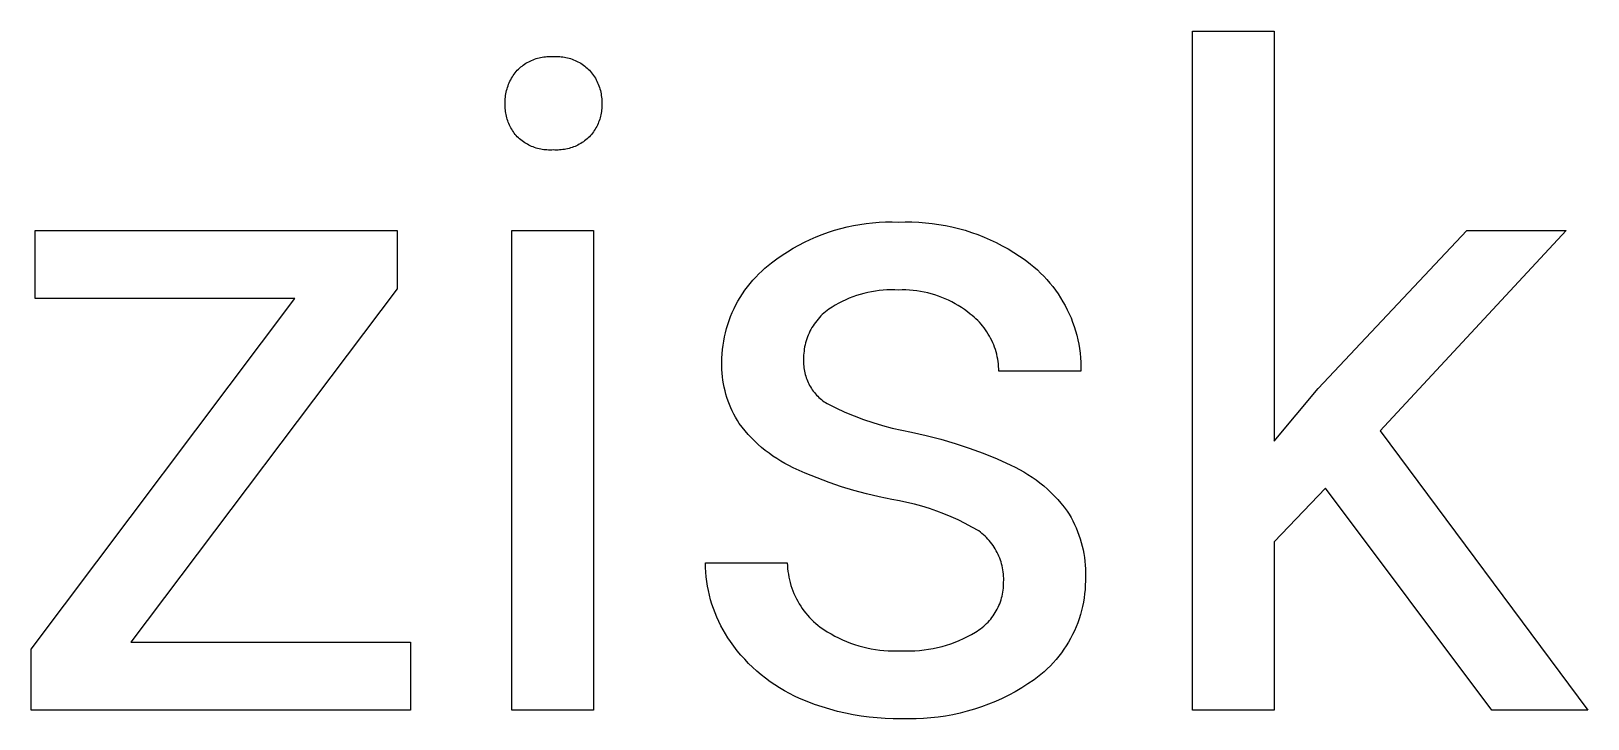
# Model space of a CAD drawing. Header units: millimetres. Extents: x -658 to 2773, y 81 to 2478.
# Drawn here: x 1718.4 to 1790.8, y 230.9 to 262.9 of the extents above; entities that cross this region are included whole.
import ezdxf

# ---------------------------------------------------------------- set-up
doc = ezdxf.new("R2010")
doc.units = ezdxf.units.MM
doc.header["$MEASUREMENT"] = 0
doc.layers.add('Domyślny', color=7, linetype='Continuous', true_color=0x000000)

msp = doc.modelspace()

# ---------------------------------------------------------------- linework, layer by layer
at = {"layer": 'Domyślny'}
for p, q in [((1772.409, 231.352), (1772.409, 262.931)), ((1772.409, 262.931), (1776.205, 262.931)), ((1776.205, 262.931), (1776.205, 243.863)), ((1741.074, 261.163), (1741.128, 261.213)), ((1741.128, 261.213), (1741.184, 261.262)), ((1741.184, 261.262), (1741.241, 261.308)), ((1741.241, 261.308), (1741.301, 261.352)), ((1741.301, 261.352), (1741.361, 261.394)), ((1741.361, 261.394), (1741.424, 261.434)), ((1741.424, 261.434), (1741.487, 261.472)), ((1741.487, 261.472), (1741.552, 261.508)), ((1741.552, 261.508), (1741.618, 261.541)), ((1741.618, 261.541), (1741.685, 261.572)), ((1741.685, 261.572), (1741.753, 261.6)), ((1741.753, 261.6), (1741.822, 261.627)), ((1741.822, 261.627), (1741.892, 261.65)), ((1741.892, 261.65), (1741.963, 261.672)), ((1741.963, 261.672), (1742.034, 261.691)), ((1742.034, 261.691), (1742.106, 261.707)), ((1742.106, 261.707), (1742.179, 261.721)), ((1742.179, 261.721), (1742.252, 261.732)), ((1742.252, 261.732), (1742.325, 261.741)), ((1742.325, 261.741), (1742.399, 261.747)), ((1742.399, 261.747), (1742.473, 261.751)), ((1742.473, 261.751), (1742.546, 261.752)), ((1742.546, 261.752), (1742.62, 261.75)), ((1742.62, 261.75), (1742.694, 261.746)), ((1742.694, 261.746), (1742.768, 261.75)), ((1742.768, 261.75), (1742.842, 261.752)), ((1742.842, 261.752), (1742.917, 261.751)), ((1742.917, 261.751), (1742.991, 261.747)), ((1742.991, 261.747), (1743.065, 261.74)), ((1743.065, 261.74), (1743.138, 261.732)), ((1743.138, 261.732), (1743.212, 261.72)), ((1743.212, 261.72), (1743.285, 261.706)), ((1743.285, 261.706), (1743.357, 261.69)), ((1743.357, 261.69), (1743.429, 261.671)), ((1743.429, 261.671), (1743.5, 261.65)), ((1743.5, 261.65), (1743.57, 261.626)), ((1743.57, 261.626), (1743.639, 261.6)), ((1743.639, 261.6), (1743.708, 261.571)), ((1743.708, 261.571), (1743.775, 261.54)), ((1743.775, 261.54), (1743.842, 261.507)), ((1743.842, 261.507), (1743.907, 261.471)), ((1743.907, 261.471), (1743.971, 261.434)), ((1743.971, 261.434), (1744.033, 261.394)), ((1744.033, 261.394), (1744.094, 261.352)), ((1744.094, 261.352), (1744.154, 261.307)), ((1744.154, 261.307), (1744.212, 261.261)), ((1744.212, 261.261), (1744.269, 261.213)), ((1744.269, 261.213), (1744.323, 261.163)), ((1740.619, 260.458), (1740.649, 260.529)), ((1740.649, 260.529), (1740.681, 260.599)), ((1740.681, 260.599), (1740.716, 260.668)), ((1740.716, 260.668), (1740.753, 260.735)), ((1740.753, 260.735), (1740.792, 260.802)), ((1740.792, 260.802), (1740.834, 260.867)), ((1740.834, 260.867), (1740.877, 260.93)), ((1740.877, 260.93), (1740.923, 260.992)), ((1740.923, 260.992), (1740.971, 261.052)), ((1740.971, 261.052), (1741.021, 261.111)), ((1741.021, 261.111), (1741.074, 261.163)), ((1744.323, 261.163), (1744.376, 261.111)), ((1744.376, 261.111), (1744.427, 261.053)), ((1744.427, 261.053), (1744.476, 260.993)), ((1744.476, 260.993), (1744.522, 260.931)), ((1744.522, 260.931), (1744.567, 260.868)), ((1744.567, 260.868), (1744.609, 260.803)), ((1744.609, 260.803), (1744.649, 260.737)), ((1744.649, 260.737), (1744.686, 260.669)), ((1744.686, 260.669), (1744.722, 260.601)), ((1744.722, 260.601), (1744.754, 260.531)), ((1744.754, 260.531), (1744.785, 260.46)), ((1740.458, 259.708), (1740.462, 259.785)), ((1740.462, 259.785), (1740.469, 259.862)), ((1740.469, 259.862), (1740.479, 259.938)), ((1740.479, 259.938), (1740.491, 260.014)), ((1740.491, 260.014), (1740.506, 260.09)), ((1740.506, 260.09), (1740.524, 260.165)), ((1740.524, 260.165), (1740.544, 260.239)), ((1740.544, 260.239), (1740.566, 260.313)), ((1740.566, 260.313), (1740.591, 260.386)), ((1740.591, 260.386), (1740.619, 260.458)), ((1744.785, 260.46), (1744.813, 260.388)), ((1744.813, 260.388), (1744.838, 260.315)), ((1744.838, 260.315), (1744.861, 260.241)), ((1744.861, 260.241), (1744.882, 260.166)), ((1744.882, 260.166), (1744.899, 260.091)), ((1744.899, 260.091), (1744.914, 260.015)), ((1744.914, 260.015), (1744.927, 259.939)), ((1744.927, 259.939), (1744.937, 259.862)), ((1744.937, 259.862), (1744.944, 259.785)), ((1744.944, 259.785), (1744.949, 259.708)), ((1740.456, 259.631), (1740.458, 259.708)), ((1740.457, 259.554), (1740.456, 259.631)), ((1740.456, 259.481), (1740.457, 259.554)), ((1740.457, 259.408), (1740.456, 259.481)), ((1740.461, 259.335), (1740.457, 259.408)), ((1740.467, 259.262), (1740.461, 259.335)), ((1740.475, 259.19), (1740.467, 259.262)), ((1740.487, 259.118), (1740.475, 259.19)), ((1740.5, 259.046), (1740.487, 259.118)), ((1740.516, 258.975), (1740.5, 259.046)), ((1744.906, 259.045), (1744.89, 258.974)), ((1744.919, 259.117), (1744.906, 259.045)), ((1744.931, 259.189), (1744.919, 259.117)), ((1744.939, 259.262), (1744.931, 259.189)), ((1744.946, 259.335), (1744.939, 259.262)), ((1744.95, 259.408), (1744.946, 259.335)), ((1744.949, 259.708), (1744.951, 259.631)), ((1744.951, 259.631), (1744.95, 259.554)), ((1744.95, 259.554), (1744.951, 259.481)), ((1744.951, 259.481), (1744.95, 259.408)), ((1740.534, 258.905), (1740.516, 258.975)), ((1740.554, 258.835), (1740.534, 258.905)), ((1740.577, 258.765), (1740.554, 258.835)), ((1740.602, 258.697), (1740.577, 258.765)), ((1740.63, 258.629), (1740.602, 258.697)), ((1740.66, 258.563), (1740.63, 258.629)), ((1740.691, 258.497), (1740.66, 258.563)), ((1740.725, 258.433), (1740.691, 258.497)), ((1740.762, 258.369), (1740.725, 258.433)), ((1740.8, 258.307), (1740.762, 258.369)), ((1740.84, 258.247), (1740.8, 258.307)), ((1744.601, 258.306), (1744.56, 258.245)), ((1744.64, 258.368), (1744.601, 258.306)), ((1744.676, 258.431), (1744.64, 258.368)), ((1744.711, 258.496), (1744.676, 258.431)), ((1744.743, 258.561), (1744.711, 258.496)), ((1744.773, 258.628), (1744.743, 258.561)), ((1744.801, 258.695), (1744.773, 258.628)), ((1744.827, 258.764), (1744.801, 258.695)), ((1744.85, 258.833), (1744.827, 258.764)), ((1744.871, 258.903), (1744.85, 258.833)), ((1744.89, 258.974), (1744.871, 258.903)), ((1740.883, 258.187), (1740.84, 258.247)), ((1740.927, 258.129), (1740.883, 258.187)), ((1740.973, 258.073), (1740.927, 258.129)), ((1741.021, 258.018), (1740.973, 258.073)), ((1741.074, 257.967), (1741.021, 258.018)), ((1741.129, 257.919), (1741.074, 257.967)), ((1741.186, 257.872), (1741.129, 257.919)), ((1741.244, 257.827), (1741.186, 257.872)), ((1741.304, 257.784), (1741.244, 257.827)), ((1741.365, 257.743), (1741.304, 257.784)), ((1741.427, 257.704), (1741.365, 257.743)), ((1741.491, 257.668), (1741.427, 257.704)), ((1741.556, 257.633), (1741.491, 257.668)), ((1741.622, 257.601), (1741.556, 257.633)), ((1741.689, 257.571), (1741.622, 257.601)), ((1743.771, 257.602), (1743.704, 257.572)), ((1743.838, 257.634), (1743.771, 257.602)), ((1743.903, 257.668), (1743.838, 257.634)), ((1743.967, 257.705), (1743.903, 257.668)), ((1744.03, 257.744), (1743.967, 257.705)), ((1744.091, 257.784), (1744.03, 257.744)), ((1744.151, 257.827), (1744.091, 257.784)), ((1744.21, 257.872), (1744.151, 257.827)), ((1744.267, 257.919), (1744.21, 257.872)), ((1744.323, 257.967), (1744.267, 257.919)), ((1744.376, 258.018), (1744.323, 257.967)), ((1744.425, 258.072), (1744.376, 258.018)), ((1744.472, 258.129), (1744.425, 258.072)), ((1744.517, 258.186), (1744.472, 258.129)), ((1744.56, 258.245), (1744.517, 258.186)), ((1741.757, 257.544), (1741.689, 257.571)), ((1741.826, 257.518), (1741.757, 257.544)), ((1741.896, 257.495), (1741.826, 257.518)), ((1741.966, 257.475), (1741.896, 257.495)), ((1742.038, 257.457), (1741.966, 257.475)), ((1742.109, 257.441), (1742.038, 257.457)), ((1742.182, 257.428), (1742.109, 257.441)), ((1742.254, 257.417), (1742.182, 257.428)), ((1742.327, 257.409), (1742.254, 257.417)), ((1742.4, 257.403), (1742.327, 257.409)), ((1742.474, 257.399), (1742.4, 257.403)), ((1742.547, 257.399), (1742.474, 257.399)), ((1742.621, 257.4), (1742.547, 257.399)), ((1742.694, 257.404), (1742.621, 257.4)), ((1742.768, 257.4), (1742.694, 257.404)), ((1742.842, 257.399), (1742.768, 257.4)), ((1742.915, 257.4), (1742.842, 257.399)), ((1742.989, 257.403), (1742.915, 257.4)), ((1743.063, 257.409), (1742.989, 257.403)), ((1743.136, 257.418), (1743.063, 257.409)), ((1743.209, 257.428), (1743.136, 257.418)), ((1743.281, 257.442), (1743.209, 257.428)), ((1743.354, 257.458), (1743.281, 257.442)), ((1743.425, 257.476), (1743.354, 257.458)), ((1743.496, 257.496), (1743.425, 257.476)), ((1743.566, 257.519), (1743.496, 257.496)), ((1743.635, 257.544), (1743.566, 257.519)), ((1743.704, 257.572), (1743.635, 257.544)), ((1756.94, 253.942), (1757.238, 253.985)), ((1757.238, 253.985), (1757.537, 254.018)), ((1757.537, 254.018), (1757.838, 254.041)), ((1757.838, 254.041), (1758.139, 254.054)), ((1758.139, 254.054), (1758.44, 254.056)), ((1758.44, 254.056), (1758.741, 254.049)), ((1758.741, 254.049), (1759.054, 254.058)), ((1759.054, 254.058), (1759.366, 254.057)), ((1759.366, 254.057), (1759.679, 254.044)), ((1759.679, 254.044), (1759.991, 254.022)), ((1759.991, 254.022), (1760.302, 253.989)), ((1760.302, 253.989), (1760.611, 253.945)), ((1718.611, 250.496), (1718.611, 253.654)), ((1718.611, 253.654), (1735.442, 253.654)), ((1735.442, 253.654), (1735.442, 250.95)), ((1740.765, 231.352), (1740.765, 253.654)), ((1740.765, 253.654), (1744.565, 253.654)), ((1744.565, 253.654), (1744.565, 231.352)), ((1754.368, 253.117), (1754.64, 253.246)), ((1754.64, 253.246), (1754.916, 253.366)), ((1754.916, 253.366), (1755.196, 253.477)), ((1755.196, 253.477), (1755.479, 253.579)), ((1755.479, 253.579), (1755.766, 253.671)), ((1755.766, 253.671), (1756.056, 253.753)), ((1756.056, 253.753), (1756.348, 253.826)), ((1756.348, 253.826), (1756.643, 253.889)), ((1756.643, 253.889), (1756.94, 253.942)), ((1760.611, 253.945), (1760.919, 253.891)), ((1760.919, 253.891), (1761.225, 253.827)), ((1761.225, 253.827), (1761.529, 253.753)), ((1761.529, 253.753), (1761.83, 253.668)), ((1761.83, 253.668), (1762.128, 253.573)), ((1762.128, 253.573), (1762.423, 253.468)), ((1762.423, 253.468), (1762.713, 253.353)), ((1762.713, 253.353), (1763, 253.229)), ((1778.237, 246.315), (1785.155, 253.654)), ((1789.774, 253.654), (1781.13, 244.338)), ((1785.155, 253.654), (1789.774, 253.654)), ((1753.327, 252.51), (1753.58, 252.674)), ((1753.58, 252.674), (1753.837, 252.831)), ((1753.837, 252.831), (1754.1, 252.978)), ((1754.1, 252.978), (1754.368, 253.117)), ((1763, 253.229), (1763.283, 253.095)), ((1763.283, 253.095), (1763.561, 252.951)), ((1763.561, 252.951), (1763.833, 252.799)), ((1763.833, 252.799), (1764.101, 252.637)), ((1764.101, 252.637), (1764.363, 252.466)), ((1752.383, 251.774), (1752.531, 251.906)), ((1752.531, 251.906), (1752.683, 252.034)), ((1752.683, 252.034), (1752.84, 252.156)), ((1752.84, 252.156), (1753.081, 252.337)), ((1753.081, 252.337), (1753.327, 252.51)), ((1764.363, 252.466), (1764.619, 252.287)), ((1764.619, 252.287), (1764.869, 252.098)), ((1764.869, 252.098), (1765.032, 251.964)), ((1765.032, 251.964), (1765.192, 251.825)), ((1765.192, 251.825), (1765.346, 251.68)), ((1751.716, 251.04), (1751.839, 251.195)), ((1751.839, 251.195), (1751.968, 251.347)), ((1751.968, 251.347), (1752.101, 251.494)), ((1752.101, 251.494), (1752.24, 251.636)), ((1752.24, 251.636), (1752.383, 251.774)), ((1765.346, 251.68), (1765.495, 251.53)), ((1765.495, 251.53), (1765.639, 251.374)), ((1765.639, 251.374), (1765.777, 251.214)), ((1765.777, 251.214), (1765.91, 251.05)), ((1718.426, 234.195), (1730.681, 250.496)), ((1730.681, 250.496), (1718.611, 250.496)), ((1735.442, 250.95), (1723.064, 234.51)), ((1751.184, 250.202), (1751.279, 250.377)), ((1751.279, 250.377), (1751.38, 250.548)), ((1751.38, 250.548), (1751.486, 250.716)), ((1751.486, 250.716), (1751.598, 250.88)), ((1751.598, 250.88), (1751.716, 251.04)), ((1756.121, 250.361), (1755.961, 250.278)), ((1756.284, 250.437), (1756.121, 250.361)), ((1756.45, 250.509), (1756.284, 250.437)), ((1756.617, 250.574), (1756.45, 250.509)), ((1756.787, 250.634), (1756.617, 250.574)), ((1756.959, 250.688), (1756.787, 250.634)), ((1757.133, 250.735), (1756.959, 250.688)), ((1757.308, 250.777), (1757.133, 250.735)), ((1757.485, 250.813), (1757.308, 250.777)), ((1757.663, 250.843), (1757.485, 250.813)), ((1757.842, 250.866), (1757.663, 250.843)), ((1758.021, 250.884), (1757.842, 250.866)), ((1758.201, 250.895), (1758.021, 250.884)), ((1758.381, 250.9), (1758.201, 250.895)), ((1758.561, 250.899), (1758.381, 250.9)), ((1758.741, 250.891), (1758.561, 250.899)), ((1758.912, 250.894), (1758.741, 250.891)), ((1759.083, 250.892), (1758.912, 250.894)), ((1759.254, 250.884), (1759.083, 250.892)), ((1759.425, 250.869), (1759.254, 250.884)), ((1759.595, 250.849), (1759.425, 250.869)), ((1759.764, 250.823), (1759.595, 250.849)), ((1759.932, 250.792), (1759.764, 250.823)), ((1760.099, 250.754), (1759.932, 250.792)), ((1760.265, 250.711), (1760.099, 250.754)), ((1760.429, 250.662), (1760.265, 250.711)), ((1760.591, 250.608), (1760.429, 250.662)), ((1760.752, 250.548), (1760.591, 250.608)), ((1760.91, 250.482), (1760.752, 250.548)), ((1761.066, 250.412), (1760.91, 250.482)), ((1761.219, 250.336), (1761.066, 250.412)), ((1765.91, 251.05), (1766.037, 250.881)), ((1766.037, 250.881), (1766.159, 250.707)), ((1766.159, 250.707), (1766.274, 250.53)), ((1766.274, 250.53), (1766.384, 250.349)), ((1766.384, 250.349), (1766.487, 250.164)), ((1750.867, 249.474), (1750.937, 249.66)), ((1750.937, 249.66), (1751.013, 249.844)), ((1751.013, 249.844), (1751.096, 250.024)), ((1751.096, 250.024), (1751.184, 250.202)), ((1755.13, 249.683), (1755.063, 249.613)), ((1755.199, 249.751), (1755.13, 249.683)), ((1755.271, 249.817), (1755.199, 249.751)), ((1755.345, 249.88), (1755.271, 249.817)), ((1755.42, 249.94), (1755.345, 249.88)), ((1755.498, 249.998), (1755.42, 249.94)), ((1755.649, 250.097), (1755.498, 249.998)), ((1755.803, 250.19), (1755.649, 250.097)), ((1755.961, 250.278), (1755.803, 250.19)), ((1761.37, 250.254), (1761.219, 250.336)), ((1761.517, 250.168), (1761.37, 250.254)), ((1761.662, 250.076), (1761.517, 250.168)), ((1761.804, 249.98), (1761.662, 250.076)), ((1761.942, 249.879), (1761.804, 249.98)), ((1762.076, 249.773), (1761.942, 249.879)), ((1762.166, 249.702), (1762.076, 249.773)), ((1762.253, 249.628), (1762.166, 249.702)), ((1762.337, 249.552), (1762.253, 249.628)), ((1766.487, 250.164), (1766.583, 249.976)), ((1766.583, 249.976), (1766.674, 249.784)), ((1766.674, 249.784), (1766.757, 249.59)), ((1750.653, 248.71), (1750.697, 248.904)), ((1750.697, 248.904), (1750.747, 249.096)), ((1750.747, 249.096), (1750.804, 249.286)), ((1750.804, 249.286), (1750.867, 249.474)), ((1754.624, 248.975), (1754.582, 248.888)), ((1754.669, 249.061), (1754.624, 248.975)), ((1754.717, 249.146), (1754.669, 249.061)), ((1754.768, 249.228), (1754.717, 249.146)), ((1754.822, 249.309), (1754.768, 249.228)), ((1754.878, 249.388), (1754.822, 249.309)), ((1754.937, 249.465), (1754.878, 249.388)), ((1754.999, 249.54), (1754.937, 249.465)), ((1755.063, 249.613), (1754.999, 249.54)), ((1762.419, 249.472), (1762.337, 249.552)), ((1762.498, 249.39), (1762.419, 249.472)), ((1762.574, 249.305), (1762.498, 249.39)), ((1762.647, 249.218), (1762.574, 249.305)), ((1762.717, 249.128), (1762.647, 249.218)), ((1762.784, 249.036), (1762.717, 249.128)), ((1762.849, 248.941), (1762.784, 249.036)), ((1762.909, 248.845), (1762.849, 248.941)), ((1766.757, 249.59), (1766.834, 249.393)), ((1766.834, 249.393), (1766.904, 249.193)), ((1766.904, 249.193), (1766.967, 248.991)), ((1766.967, 248.991), (1767.024, 248.787)), ((1750.562, 248.121), (1750.585, 248.319)), ((1750.585, 248.319), (1750.616, 248.515)), ((1750.616, 248.515), (1750.653, 248.71)), ((1754.376, 248.242), (1754.36, 248.146)), ((1754.396, 248.337), (1754.376, 248.242)), ((1754.419, 248.431), (1754.396, 248.337)), ((1754.445, 248.525), (1754.419, 248.431)), ((1754.475, 248.617), (1754.445, 248.525)), ((1754.508, 248.708), (1754.475, 248.617)), ((1754.543, 248.799), (1754.508, 248.708)), ((1754.582, 248.888), (1754.543, 248.799)), ((1762.967, 248.746), (1762.909, 248.845)), ((1763.021, 248.646), (1762.967, 248.746)), ((1763.072, 248.544), (1763.021, 248.646)), ((1763.119, 248.44), (1763.072, 248.544)), ((1763.163, 248.335), (1763.119, 248.44)), ((1763.203, 248.228), (1763.163, 248.335)), ((1763.24, 248.12), (1763.203, 248.228)), ((1767.024, 248.787), (1767.073, 248.581)), ((1767.073, 248.581), (1767.115, 248.374)), ((1767.115, 248.374), (1767.151, 248.165)), ((1750.53, 247.36), (1750.532, 247.527)), ((1750.532, 247.527), (1750.535, 247.725)), ((1750.535, 247.725), (1750.545, 247.924)), ((1750.545, 247.924), (1750.562, 248.121)), ((1754.328, 247.662), (1754.326, 247.584)), ((1754.326, 247.584), (1754.326, 247.505)), ((1754.326, 247.505), (1754.329, 247.427)), ((1754.331, 247.856), (1754.328, 247.759)), ((1754.328, 247.759), (1754.328, 247.662)), ((1754.337, 247.953), (1754.331, 247.856)), ((1754.347, 248.05), (1754.337, 247.953)), ((1754.36, 248.146), (1754.347, 248.05)), ((1763.273, 248.011), (1763.24, 248.12)), ((1763.302, 247.901), (1763.273, 248.011)), ((1763.328, 247.79), (1763.302, 247.901)), ((1763.349, 247.678), (1763.328, 247.79)), ((1763.367, 247.565), (1763.349, 247.678)), ((1763.381, 247.452), (1763.367, 247.565)), ((1763.392, 247.338), (1763.381, 247.452)), ((1767.151, 248.165), (1767.179, 247.955)), ((1767.179, 247.955), (1767.199, 247.745)), ((1767.199, 247.745), (1767.213, 247.533)), ((1767.213, 247.533), (1767.22, 247.322)), ((1750.534, 247.193), (1750.53, 247.36)), ((1750.544, 247.027), (1750.534, 247.193)), ((1750.559, 246.861), (1750.544, 247.027)), ((1750.58, 246.696), (1750.559, 246.861)), ((1754.329, 247.427), (1754.335, 247.348)), ((1754.335, 247.348), (1754.343, 247.27)), ((1754.343, 247.27), (1754.354, 247.192)), ((1754.354, 247.192), (1754.368, 247.115)), ((1754.368, 247.115), (1754.385, 247.038)), ((1754.385, 247.038), (1754.404, 246.962)), ((1754.404, 246.962), (1754.425, 246.886)), ((1754.425, 246.886), (1754.45, 246.811)), ((1754.45, 246.811), (1754.477, 246.738)), ((1754.477, 246.738), (1754.506, 246.665)), ((1763.398, 247.224), (1763.392, 247.338)), ((1763.401, 247.11), (1763.398, 247.224)), ((1767.219, 247.11), (1763.401, 247.11)), ((1767.22, 247.322), (1767.219, 247.11)), ((1750.607, 246.531), (1750.58, 246.696)), ((1750.639, 246.368), (1750.607, 246.531)), ((1750.676, 246.206), (1750.639, 246.368)), ((1750.719, 246.045), (1750.676, 246.206)), ((1750.768, 245.885), (1750.719, 246.045)), ((1754.506, 246.665), (1754.538, 246.593)), ((1754.538, 246.593), (1754.573, 246.522)), ((1754.573, 246.522), (1754.609, 246.453)), ((1754.609, 246.453), (1754.649, 246.385)), ((1754.649, 246.385), (1754.69, 246.318)), ((1754.69, 246.318), (1754.734, 246.253)), ((1754.734, 246.253), (1754.78, 246.189)), ((1754.78, 246.189), (1754.828, 246.127)), ((1754.828, 246.127), (1754.879, 246.067)), ((1754.879, 246.067), (1754.931, 246.008)), ((1754.931, 246.008), (1754.986, 245.951)), ((1776.205, 243.863), (1778.237, 246.315)), ((1750.821, 245.727), (1750.768, 245.885)), ((1750.88, 245.572), (1750.821, 245.727)), ((1750.945, 245.418), (1750.88, 245.572)), ((1751.014, 245.266), (1750.945, 245.418)), ((1754.986, 245.951), (1755.042, 245.897)), ((1755.042, 245.897), (1755.1, 245.844)), ((1755.1, 245.844), (1755.16, 245.793)), ((1755.16, 245.793), (1755.222, 245.744)), ((1755.222, 245.744), (1755.285, 245.698)), ((1755.285, 245.698), (1755.35, 245.654)), ((1755.35, 245.654), (1755.417, 245.612)), ((1755.417, 245.612), (1755.831, 245.405)), ((1755.831, 245.405), (1756.252, 245.213)), ((1751.088, 245.117), (1751.014, 245.266)), ((1751.168, 244.971), (1751.088, 245.117)), ((1751.252, 244.827), (1751.168, 244.971)), ((1751.341, 244.686), (1751.252, 244.827)), ((1751.473, 244.512), (1751.341, 244.686)), ((1756.252, 245.213), (1756.679, 245.035)), ((1756.679, 245.035), (1757.112, 244.872)), ((1757.112, 244.872), (1757.551, 244.723)), ((1757.551, 244.723), (1757.994, 244.59)), ((1757.994, 244.59), (1758.441, 244.472)), ((1751.611, 244.343), (1751.473, 244.512)), ((1751.754, 244.178), (1751.611, 244.343)), ((1751.903, 244.018), (1751.754, 244.178)), ((1752.056, 243.863), (1751.903, 244.018)), ((1752.215, 243.713), (1752.056, 243.863)), ((1758.441, 244.472), (1758.893, 244.369)), ((1758.893, 244.369), (1759.347, 244.281)), ((1759.347, 244.281), (1760.026, 244.131)), ((1760.026, 244.131), (1760.699, 243.957)), ((1760.699, 243.957), (1761.366, 243.761)), ((1781.13, 244.338), (1790.78, 231.352)), ((1752.379, 243.569), (1752.215, 243.713)), ((1752.548, 243.43), (1752.379, 243.569)), ((1752.721, 243.297), (1752.548, 243.43)), ((1752.899, 243.17), (1752.721, 243.297)), ((1753.081, 243.049), (1752.899, 243.17)), ((1761.366, 243.761), (1762.025, 243.542)), ((1762.025, 243.542), (1762.677, 243.301)), ((1762.677, 243.301), (1763.32, 243.038)), ((1753.267, 242.934), (1753.081, 243.049)), ((1753.456, 242.826), (1753.267, 242.934)), ((1753.649, 242.723), (1753.456, 242.826)), ((1753.845, 242.628), (1753.649, 242.723)), ((1754.395, 242.38), (1753.845, 242.628)), ((1763.32, 243.038), (1763.954, 242.753)), ((1763.954, 242.753), (1764.16, 242.654)), ((1764.16, 242.654), (1764.362, 242.548)), ((1764.362, 242.548), (1764.56, 242.436)), ((1764.56, 242.436), (1764.754, 242.317)), ((1754.952, 242.15), (1754.395, 242.38)), ((1755.517, 241.937), (1754.952, 242.15)), ((1756.087, 241.743), (1755.517, 241.937)), ((1756.664, 241.567), (1756.087, 241.743)), ((1764.754, 242.317), (1764.944, 242.192)), ((1764.944, 242.192), (1765.13, 242.06)), ((1765.13, 242.06), (1765.311, 241.922)), ((1765.311, 241.922), (1765.488, 241.778)), ((1765.488, 241.778), (1765.659, 241.628)), ((1778.586, 241.68), (1776.205, 239.185)), ((1786.323, 231.352), (1778.586, 241.68)), ((1757.246, 241.409), (1756.664, 241.567)), ((1757.833, 241.27), (1757.246, 241.409)), ((1758.423, 241.149), (1757.833, 241.27)), ((1758.779, 241.088), (1758.423, 241.149)), ((1759.132, 241.016), (1758.779, 241.088)), ((1759.483, 240.932), (1759.132, 241.016)), ((1765.659, 241.628), (1765.825, 241.472)), ((1765.825, 241.472), (1765.986, 241.311)), ((1765.986, 241.311), (1766.142, 241.144)), ((1766.142, 241.144), (1766.291, 240.972)), ((1766.291, 240.972), (1766.435, 240.796)), ((1759.83, 240.837), (1759.483, 240.932)), ((1760.175, 240.731), (1759.83, 240.837)), ((1760.516, 240.614), (1760.175, 240.731)), ((1760.853, 240.486), (1760.516, 240.614)), ((1761.185, 240.347), (1760.853, 240.486)), ((1761.514, 240.198), (1761.185, 240.347)), ((1766.435, 240.796), (1766.573, 240.614)), ((1766.573, 240.614), (1766.668, 240.463)), ((1766.668, 240.463), (1766.757, 240.308)), ((1766.757, 240.308), (1766.842, 240.151)), ((1761.837, 240.038), (1761.514, 240.198)), ((1762.154, 239.868), (1761.837, 240.038)), ((1762.466, 239.687), (1762.154, 239.868)), ((1762.543, 239.631), (1762.466, 239.687)), ((1762.617, 239.571), (1762.543, 239.631)), ((1762.69, 239.509), (1762.617, 239.571)), ((1762.76, 239.445), (1762.69, 239.509)), ((1766.842, 240.151), (1766.921, 239.991)), ((1766.921, 239.991), (1766.994, 239.828)), ((1766.994, 239.828), (1767.062, 239.663)), ((1767.062, 239.663), (1767.125, 239.496)), ((1767.125, 239.496), (1767.182, 239.326)), ((1762.828, 239.378), (1762.76, 239.445)), ((1762.894, 239.309), (1762.828, 239.378)), ((1762.957, 239.238), (1762.894, 239.309)), ((1763.018, 239.165), (1762.957, 239.238)), ((1763.076, 239.089), (1763.018, 239.165)), ((1763.132, 239.012), (1763.076, 239.089)), ((1763.185, 238.933), (1763.132, 239.012)), ((1763.235, 238.852), (1763.185, 238.933)), ((1763.283, 238.769), (1763.235, 238.852)), ((1763.327, 238.685), (1763.283, 238.769)), ((1767.182, 239.326), (1767.233, 239.155)), ((1767.233, 239.155), (1767.278, 238.982)), ((1767.278, 238.982), (1767.317, 238.808)), ((1767.317, 238.808), (1767.351, 238.633)), ((1776.205, 239.185), (1776.205, 231.352)), ((1749.774, 237.987), (1749.77, 238.204)), ((1749.77, 238.204), (1753.569, 238.204)), ((1753.569, 238.204), (1753.575, 238.071)), ((1753.575, 238.071), (1753.585, 237.938)), ((1763.369, 238.599), (1763.327, 238.685)), ((1763.408, 238.512), (1763.369, 238.599)), ((1763.443, 238.424), (1763.408, 238.512)), ((1763.476, 238.335), (1763.443, 238.424)), ((1763.506, 238.244), (1763.476, 238.335)), ((1763.532, 238.152), (1763.506, 238.244)), ((1763.555, 238.06), (1763.532, 238.152)), ((1763.575, 237.967), (1763.555, 238.06)), ((1767.351, 238.633), (1767.378, 238.456)), ((1767.378, 238.456), (1767.4, 238.279)), ((1767.4, 238.279), (1767.415, 238.101)), ((1767.415, 238.101), (1767.425, 237.923)), ((1749.785, 237.77), (1749.774, 237.987)), ((1749.803, 237.554), (1749.785, 237.77)), ((1749.829, 237.339), (1749.803, 237.554)), ((1749.862, 237.124), (1749.829, 237.339)), ((1753.585, 237.938), (1753.6, 237.805)), ((1753.6, 237.805), (1753.619, 237.673)), ((1753.619, 237.673), (1753.643, 237.542)), ((1753.643, 237.542), (1753.671, 237.411)), ((1753.671, 237.411), (1753.704, 237.282)), ((1763.592, 237.873), (1763.575, 237.967)), ((1763.606, 237.779), (1763.592, 237.873)), ((1763.617, 237.684), (1763.606, 237.779)), ((1763.624, 237.589), (1763.617, 237.684)), ((1763.628, 237.494), (1763.624, 237.589)), ((1763.626, 237.304), (1763.629, 237.399)), ((1763.629, 237.399), (1763.628, 237.494)), ((1767.427, 237.366), (1767.422, 237.167)), ((1767.425, 237.923), (1767.428, 237.744)), ((1767.428, 237.744), (1767.425, 237.566)), ((1767.425, 237.566), (1767.427, 237.366)), ((1749.902, 236.911), (1749.862, 237.124)), ((1749.95, 236.699), (1749.902, 236.911)), ((1750.005, 236.49), (1749.95, 236.699)), ((1753.704, 237.282), (1753.741, 237.154)), ((1753.741, 237.154), (1753.783, 237.027)), ((1753.783, 237.027), (1753.829, 236.902)), ((1753.829, 236.902), (1753.879, 236.778)), ((1753.879, 236.778), (1753.934, 236.657)), ((1753.934, 236.657), (1753.992, 236.537)), ((1763.531, 236.57), (1763.554, 236.659)), ((1763.554, 236.659), (1763.574, 236.75)), ((1763.574, 236.75), (1763.59, 236.841)), ((1763.59, 236.841), (1763.604, 236.933)), ((1763.604, 236.933), (1763.614, 237.025)), ((1763.614, 237.025), (1763.621, 237.118)), ((1763.621, 237.118), (1763.625, 237.211)), ((1763.625, 237.211), (1763.626, 237.304)), ((1767.391, 236.77), (1767.365, 236.573)), ((1767.41, 236.969), (1767.391, 236.77)), ((1767.422, 237.167), (1767.41, 236.969)), ((1750.067, 236.282), (1750.005, 236.49)), ((1750.136, 236.076), (1750.067, 236.282)), ((1750.212, 235.873), (1750.136, 236.076)), ((1753.992, 236.537), (1754.055, 236.419)), ((1754.055, 236.419), (1754.122, 236.304)), ((1754.122, 236.304), (1754.193, 236.191)), ((1754.193, 236.191), (1754.267, 236.08)), ((1754.267, 236.08), (1754.346, 235.972)), ((1754.346, 235.972), (1754.428, 235.867)), ((1763.188, 235.811), (1763.237, 235.89)), ((1763.237, 235.89), (1763.284, 235.97)), ((1763.284, 235.97), (1763.328, 236.052)), ((1763.328, 236.052), (1763.369, 236.135)), ((1763.369, 236.135), (1763.408, 236.219)), ((1763.408, 236.219), (1763.443, 236.305)), ((1763.443, 236.305), (1763.475, 236.392)), ((1763.475, 236.392), (1763.504, 236.48)), ((1763.504, 236.48), (1763.531, 236.57)), ((1767.246, 235.987), (1767.193, 235.795)), ((1767.293, 236.181), (1767.246, 235.987)), ((1767.332, 236.376), (1767.293, 236.181)), ((1767.365, 236.573), (1767.332, 236.376)), ((1750.295, 235.672), (1750.212, 235.873)), ((1750.385, 235.475), (1750.295, 235.672)), ((1750.481, 235.28), (1750.385, 235.475)), ((1750.584, 235.089), (1750.481, 235.28)), ((1754.428, 235.867), (1754.514, 235.765)), ((1754.514, 235.765), (1754.603, 235.665)), ((1754.603, 235.665), (1754.696, 235.569)), ((1754.696, 235.569), (1754.791, 235.477)), ((1754.791, 235.477), (1754.891, 235.387)), ((1754.891, 235.387), (1754.993, 235.301)), ((1754.993, 235.301), (1755.098, 235.219)), ((1755.098, 235.219), (1755.262, 235.106)), ((1762.554, 235.139), (1762.628, 235.196)), ((1762.628, 235.196), (1762.699, 235.255)), ((1762.699, 235.255), (1762.769, 235.317)), ((1762.769, 235.317), (1762.836, 235.381)), ((1762.836, 235.381), (1762.9, 235.448)), ((1762.9, 235.448), (1762.963, 235.516)), ((1762.963, 235.516), (1763.023, 235.587)), ((1763.023, 235.587), (1763.08, 235.66)), ((1763.08, 235.66), (1763.135, 235.735)), ((1763.135, 235.735), (1763.188, 235.811)), ((1766.995, 235.232), (1766.916, 235.049)), ((1767.068, 235.417), (1766.995, 235.232)), ((1767.134, 235.605), (1767.068, 235.417)), ((1767.193, 235.795), (1767.134, 235.605)), ((1723.064, 234.51), (1736.056, 234.51)), ((1736.056, 234.51), (1736.056, 231.352)), ((1750.693, 234.902), (1750.584, 235.089)), ((1750.809, 234.718), (1750.693, 234.902)), ((1750.931, 234.539), (1750.809, 234.718)), ((1751.085, 234.326), (1750.931, 234.539)), ((1755.262, 235.106), (1755.431, 234.998)), ((1755.431, 234.998), (1755.603, 234.896)), ((1755.603, 234.896), (1755.778, 234.8)), ((1755.778, 234.8), (1755.956, 234.709)), ((1755.956, 234.709), (1756.138, 234.625)), ((1756.138, 234.625), (1756.322, 234.547)), ((1756.322, 234.547), (1756.508, 234.475)), ((1756.508, 234.475), (1756.697, 234.409)), ((1760.966, 234.379), (1761.168, 234.445)), ((1761.168, 234.445), (1761.368, 234.518)), ((1761.368, 234.518), (1761.565, 234.598)), ((1761.565, 234.598), (1761.76, 234.685)), ((1761.76, 234.685), (1761.951, 234.778)), ((1761.951, 234.778), (1762.139, 234.878)), ((1762.139, 234.878), (1762.323, 234.984)), ((1762.323, 234.984), (1762.402, 235.033)), ((1762.402, 235.033), (1762.479, 235.085)), ((1762.479, 235.085), (1762.554, 235.139)), ((1766.641, 234.519), (1766.537, 234.349)), ((1766.739, 234.692), (1766.641, 234.519)), ((1766.83, 234.869), (1766.739, 234.692)), ((1766.916, 235.049), (1766.83, 234.869)), ((1718.426, 231.352), (1718.426, 234.195)), ((1751.247, 234.118), (1751.085, 234.326)), ((1751.415, 233.916), (1751.247, 234.118)), ((1751.591, 233.72), (1751.415, 233.916)), ((1751.773, 233.53), (1751.591, 233.72)), ((1756.697, 234.409), (1756.888, 234.349)), ((1756.888, 234.349), (1757.081, 234.296)), ((1757.081, 234.296), (1757.275, 234.25)), ((1757.275, 234.25), (1757.471, 234.21)), ((1757.471, 234.21), (1757.668, 234.176)), ((1757.668, 234.176), (1757.866, 234.149)), ((1757.866, 234.149), (1758.065, 234.129)), ((1758.065, 234.129), (1758.265, 234.116)), ((1758.265, 234.116), (1758.465, 234.109)), ((1758.465, 234.109), (1758.665, 234.108)), ((1758.665, 234.108), (1758.864, 234.115)), ((1758.864, 234.115), (1759.077, 234.108)), ((1759.077, 234.108), (1759.29, 234.109)), ((1759.29, 234.109), (1759.503, 234.117)), ((1759.503, 234.117), (1759.715, 234.133)), ((1759.715, 234.133), (1759.927, 234.155)), ((1759.927, 234.155), (1760.137, 234.186)), ((1760.137, 234.186), (1760.347, 234.223)), ((1760.347, 234.223), (1760.555, 234.268)), ((1760.555, 234.268), (1760.761, 234.32)), ((1760.761, 234.32), (1760.966, 234.379)), ((1766.065, 233.707), (1765.934, 233.558)), ((1766.192, 233.861), (1766.065, 233.707)), ((1766.312, 234.02), (1766.192, 233.861)), ((1766.428, 234.182), (1766.312, 234.02)), ((1766.537, 234.349), (1766.428, 234.182)), ((1751.961, 233.346), (1751.773, 233.53)), ((1752.156, 233.169), (1751.961, 233.346)), ((1752.356, 232.998), (1752.156, 233.169)), ((1752.562, 232.835), (1752.356, 232.998)), ((1765.358, 233.008), (1765.203, 232.883)), ((1765.509, 233.138), (1765.358, 233.008)), ((1765.656, 233.273), (1765.509, 233.138)), ((1765.797, 233.413), (1765.656, 233.273)), ((1765.934, 233.558), (1765.797, 233.413)), ((1752.774, 232.678), (1752.562, 232.835)), ((1752.991, 232.529), (1752.774, 232.678)), ((1753.213, 232.388), (1752.991, 232.529)), ((1753.439, 232.254), (1753.213, 232.388)), ((1764.466, 232.386), (1764.168, 232.213)), ((1764.758, 232.57), (1764.466, 232.386)), ((1765.043, 232.764), (1764.758, 232.57)), ((1765.203, 232.883), (1765.043, 232.764)), ((1753.67, 232.128), (1753.439, 232.254)), ((1753.905, 232.01), (1753.67, 232.128)), ((1754.145, 231.901), (1753.905, 232.01)), ((1754.489, 231.756), (1754.145, 231.901)), ((1754.837, 231.623), (1754.489, 231.756)), ((1755.19, 231.502), (1754.837, 231.623)), ((1762.92, 231.625), (1762.597, 231.505)), ((1763.24, 231.755), (1762.92, 231.625)), ((1763.554, 231.897), (1763.24, 231.755)), ((1763.864, 232.05), (1763.554, 231.897)), ((1764.168, 232.213), (1763.864, 232.05)), ((1736.056, 231.352), (1718.426, 231.352)), ((1744.565, 231.352), (1740.765, 231.352)), ((1755.547, 231.393), (1755.19, 231.502)), ((1755.907, 231.295), (1755.547, 231.393)), ((1756.271, 231.21), (1755.907, 231.295)), ((1756.636, 231.137), (1756.271, 231.21)), ((1757.005, 231.076), (1756.636, 231.137)), ((1757.375, 231.027), (1757.005, 231.076)), ((1757.746, 230.991), (1757.375, 231.027)), ((1758.118, 230.967), (1757.746, 230.991)), ((1758.491, 230.956), (1758.118, 230.967)), ((1758.864, 230.957), (1758.491, 230.956)), ((1759.209, 230.947), (1758.864, 230.957)), ((1759.554, 230.95), (1759.209, 230.947)), ((1759.899, 230.964), (1759.554, 230.95)), ((1760.243, 230.991), (1759.899, 230.964)), ((1760.586, 231.029), (1760.243, 230.991)), ((1760.927, 231.079), (1760.586, 231.029)), ((1761.267, 231.141), (1760.927, 231.079)), ((1761.604, 231.215), (1761.267, 231.141)), ((1761.938, 231.3), (1761.604, 231.215)), ((1762.269, 231.397), (1761.938, 231.3)), ((1762.597, 231.505), (1762.269, 231.397)), ((1776.205, 231.352), (1772.409, 231.352)), ((1790.78, 231.352), (1786.323, 231.352))]:
    msp.add_line(p, q, dxfattribs=at)

doc.saveas('drawing.dxf')
